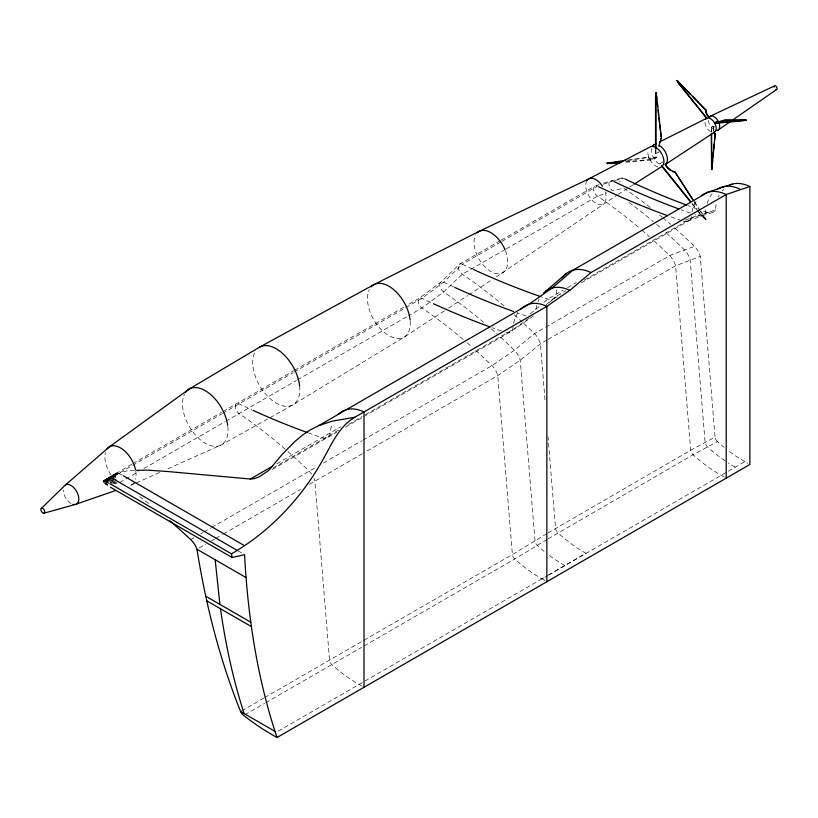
<?xml version="1.0" encoding="UTF-8"?>
<svg xmlns="http://www.w3.org/2000/svg" width="818" height="818" viewBox="0 0 818 818"><rect width="100%" height="100%" fill="white"/><g stroke="black" fill="none" stroke-linecap="round" stroke-linejoin="round"><path stroke-width="0.61" stroke-dasharray="4.09 3.07" d="M628.367 159.919L648.204 156.984L648.684 158.303L650.31 158.569A14.172 2.996 -21.2 0 0 653.03 158.293L656.425 157.516L656.21 156.964L652.825 157.751A14.172 2.996 -21.2 0 1 650.105 158.027L648.224 157.547M648.204 156.984L648.439 158.089M713.869 126.493L713.48 128.273A9.918 5.726 -60 0 0 713.429 130.768M714.165 126.667L713.777 128.436A9.918 5.726 -60 0 0 713.725 130.941M698.981 209.377L705.883 219.96L701.568 215.696L697.846 210.502M705.709 220.052L706.098 219.653L700.576 211.187M131.749 464.225L103.037 481.311L105.205 483.939L109.418 486.638M530.33 313.867L540.013 305.635M543.888 302.343L547.763 299.061L563.152 290.175M546.138 304.736L555.892 296.484L565.79 290.779M549.584 302.343L554.461 298.233M122.291 475.125L117.076 472.835L103.385 480.739L115.798 473.714L115.45 475.647L103.037 481.311L103.917 480.718L106.555 481.71L118.978 473.203L221.443 414.051M529.226 318.11L512.763 329.593L362.967 416.086M533.418 315.942L510.8 331.699L363.202 416.924M444.379 310.83L404.031 337.18L292.905 404.818L268.693 418.376M448.622 308.059L467.732 295.574M468.796 294.889L492.15 279.633M496.393 276.862L616.936 195.124M617.999 194.449L628.623 187.68M629.686 187.005L632.876 184.97M546.884 533.633L512.395 554.563L362.589 641.056M547.968 532.958L690.699 450.207L715.065 437.098L700.28 256.371A13.456 7.771 60 0 0 694.451 246.351A414.327 239.214 60 0 0 673.817 227.159M547.068 539.481L514.696 558.991L362.681 646.752M548.152 538.817L693.061 454.757L717.386 441.567A134.469 77.638 60 0 0 724.145 447.385M134.397 470.33C123.467 469.706 113.896 475.861 104.663 480.882L117.076 472.835L103.917 480.718L117.976 472.855L105.563 481.219L111.8 477.988L115.123 479.9M116.34 473.121L103.078 480.943L115.502 474.573L103.242 481.833L115.655 476.863L115.45 475.647L103.692 482.477L116.115 478.152L116.78 479.44M475.657 350.329A410.35 236.913 60 0 1 491.976 365.656A13.333 7.699 60 0 1 497.753 375.574L512.395 554.563A4.53 2.618 60 0 0 514.696 558.991A133.181 76.892 60 0 0 541.945 578.878L547.447 575.678L277.599 731.486M548.551 575.034L744.901 461.638L747.877 463.356M548.489 575.074L585.954 553.295A137.199 79.213 60 0 1 557.876 532.804A4.663 2.689 60 0 1 555.514 528.254L548.019 436.689M500.146 240.748L459.481 264.224L440.882 282.179L419.184 298.273L405.963 305.912M501.25 240.114L594.666 186.177M500.769 242.036L462.303 264.245A6.135 3.538 60 0 0 458.346 266.954A6.135 3.538 60 0 0 462.303 274.224A422.742 244.071 60 0 1 504.88 306.658M501.874 241.402L597.488 186.197A6.135 3.538 60 0 0 593.531 188.907A6.135 3.538 60 0 0 597.488 196.177A422.742 244.071 60 0 1 640.065 228.611M655.545 149.786L655.545 153.579L658.5 151.872M655.545 153.579L658.919 152.117M625.555 161.708L652.11 159.336L656.21 156.964M625.77 162.25L652.324 159.878L656.425 157.516M711.292 127.281L713.654 126.258L711.292 127.281L711.292 132.311M132.853 463.591L222.015 412.108M223.12 411.474L293.611 370.779M294.715 370.145L404.859 306.546M505.166 249.48L462.303 274.224L443.642 291.985L421.924 307.987L408.703 315.625M506.27 248.846L597.488 196.177L606.925 192.925M222.547 413.417L293.048 372.711M294.143 372.078L421.924 298.304L443.642 282.21L462.303 264.245A1016.201 586.71 60 0 0 472.548 269.061M663.009 161.78L659.84 163.784L662.795 162.087M119.622 482.518L138.426 471.669M143.958 468.469L224.694 421.863M225.799 421.219L296.351 380.493M297.455 379.849L407.599 316.259M567.539 287.639L576.332 282.558M584.471 279.991L691.077 218.437L715.443 209.94A60.072 34.683 60 0 1 716.312 203.621M553.868 298.662L560.463 294.848M581.342 282.793L689.053 220.615M276.821 463.755L340.748 426.843M273.089 467.968L338.734 430.074M348.642 424.348L361.863 416.72M272.097 469.522L336.76 432.18M345.574 427.098L362.098 417.558M706.098 219.653L701.783 215.4M190.696 539.594L194.019 537.682M200.655 533.847L202.874 532.569M203.979 531.925L210.615 528.091M211.729 527.457L316.832 466.771M323.437 462.957L361.996 440.697M363.1 440.064L491.976 365.656L514.399 350.227L534.471 333.632L669.656 255.584L694.451 246.351M547.017 340.053L540.422 343.857L520.238 360.257L497.753 375.574L363.366 453.162M548.121 339.419L675.607 265.809L700.28 256.371M199.173 547.968L205.778 544.144M211.289 540.964L214.602 539.052M215.696 538.418L222.312 534.604M223.416 533.96L300.574 489.42M309.388 484.328L362.262 453.796M241.668 710.873L263.641 698.183M264.735 697.549L361.484 641.69M244.817 714.799L264.643 703.357M265.748 702.713L361.587 647.386M267.598 418.99L221.371 444.869L165.359 469.91M108.313 483.581L106.176 484.685L108.273 484.154M111.8 477.988L109.909 477.354L108.324 478.141L108.487 479.645L110.45 482.487L115.727 479.951M135.021 483.469L129.132 485.861M136.187 482.947L159.53 472.518M113.487 482.456L115.553 481.546M113.477 483.704L116.545 482.497M687.734 221.218L702.846 215.42M685.167 220.154L697.427 215.471A16.483 9.519 60 0 0 705.484 212.925A60.685 35.031 60 0 1 705.811 209.653M603.387 184.203L612.825 181.013A6.074 3.507 60 0 0 608.899 183.682A6.074 3.507 60 0 0 612.825 190.891L623.715 188.13A414.327 239.214 60 0 1 650.658 207.823M595.484 185.85L599.032 184.653M603.756 183.048L621.752 177.997M702.171 215.676L712.171 212.67M715.443 209.94A16.319 9.417 60 0 1 707.468 212.465L697.427 215.471A1006.038 580.841 60 0 1 695.095 214.684M115.583 479.788L104.356 483.193L115.655 476.863L116.115 478.152L105.205 483.939L108.354 483.07M110.45 482.487L115.236 481.26M615.248 180.42L623.715 178.344A6.012 3.466 60 0 0 619.962 182.271M111.412 483.356L115.001 482.528M114.837 483.581L117.23 483.049M627.334 160.645L648.418 157.526M724.175 476.996L721.139 475.248A137.199 79.213 60 0 1 693.061 454.757A4.663 2.689 60 0 1 690.699 450.207L675.607 265.809A13.732 7.924 60 0 0 669.656 255.584A422.742 244.071 60 0 0 652.007 239.04M541.945 578.878L544.89 580.575M237.926 550.821L242.353 553.377M106.555 481.71L108.774 482.988M362.047 686.138L359.092 684.441A133.181 76.892 60 0 1 331.842 664.553A4.53 2.618 60 0 1 329.542 660.136L314.899 481.148A13.333 7.699 60 0 0 313.979 478.438M692.335 203.641L697.059 209.52M692.12 203.948L696.844 209.817M697.631 210.799L701.568 215.696M694.359 201.668L699.881 210.134M694.145 201.964L698.296 208.314M655.065 157.629L655.269 158.171M652.11 159.336L652.324 159.878M545.003 399.808L540.422 343.857A13.732 7.924 60 0 0 534.471 333.632A422.742 244.071 60 0 0 522.743 322.486M711.588 127.455L711.588 132.475M655.964 148.764L655.964 153.825M513.091 326.382A59.499 34.356 60 0 0 512.763 329.593A16.166 9.335 60 0 1 505.708 332.333M513.632 323.325A59.499 34.356 60 0 1 517.753 312.936M463.244 339.46A410.35 236.913 60 0 0 421.924 307.987A5.951 3.436 60 0 1 418.07 300.922A5.951 3.436 60 0 1 421.924 298.304A986.416 569.512 60 0 0 432.364 303.202M467.129 342.783A410.35 236.913 60 0 1 472.364 347.374M501.444 330.932A986.416 569.512 60 0 1 492.303 327.732M311.597 474.143A13.333 7.699 60 0 0 309.122 471.219A410.35 236.913 60 0 0 287.036 450.759M285.247 449.194A410.35 236.913 60 0 0 239.071 413.56A5.951 3.436 60 0 1 235.226 406.495A5.951 3.436 60 0 1 239.071 403.867A986.416 569.512 60 0 0 251.832 409.828M308.304 432.886A986.416 569.512 60 0 0 322.016 437.661A16.166 9.335 60 0 0 329.92 435.166A59.499 34.356 60 0 1 332.456 423.305M564.87 565.586A134.51 77.659 60 0 1 548.673 554.921M544.103 551.322A134.51 77.659 60 0 1 537.344 545.494A4.571 2.638 60 0 1 535.023 541.035L520.238 360.257A13.466 7.771 60 0 0 514.399 350.227A414.46 239.285 60 0 0 498.755 335.503M535.892 309.521A60.092 34.693 60 0 1 536.741 305.513M537.958 301.832A60.092 34.693 60 0 1 539.103 299.306M526.271 315.942A996.273 575.207 60 0 1 517.037 312.752M453.693 286.924A996.273 575.207 60 0 1 443.642 282.21A6.012 3.476 60 0 0 439.757 284.858A6.012 3.476 60 0 0 443.642 291.985A414.46 239.285 60 0 1 484.542 323.069M491.25 328.826A414.46 239.285 60 0 1 497.088 334M556.782 290.032A61.299 35.389 60 0 0 555.892 296.484A16.646 9.611 60 0 1 547.763 299.061A1016.201 586.71 60 0 1 540.708 296.648M514.277 314.807A422.742 244.071 60 0 1 521.904 321.699M641.782 230.062A422.742 244.071 60 0 1 649.461 236.76M681.772 220.615A1016.201 586.71 60 0 1 669.993 216.525M682.948 221.013A16.646 9.611 60 0 0 691.077 218.437A61.299 35.389 60 0 1 691.414 215.134M691.967 211.985A61.299 35.389 60 0 1 696.22 201.269M735.239 467.16A135.829 78.416 60 0 1 728.204 462.927M725.085 460.861A135.829 78.416 60 0 1 707.447 446.884A4.611 2.669 60 0 1 705.096 442.374L690.167 259.827A13.589 7.853 60 0 0 684.267 249.705A418.519 241.627 60 0 0 665.116 231.811M707.11 203.59A60.685 35.031 60 0 1 712.1 193.815M690.443 213.079A1006.038 580.841 60 0 1 681.097 209.766M628.991 202.353A418.519 241.627 60 0 1 653.275 221.555M656.67 224.439A418.519 241.627 60 0 1 660.903 228.089M717.386 441.567A4.571 2.638 60 0 1 715.065 437.098M659.543 214.981A414.327 239.214 60 0 1 662.079 217.077M662.917 217.782A414.327 239.214 60 0 1 670.474 224.234M707.468 212.465A995.976 575.034 60 0 1 701.711 210.502M697.089 208.887A995.976 575.034 60 0 1 687.836 205.543M718.357 197.107A60.072 34.683 60 0 1 719.145 195.441M721.997 191.023A60.072 34.683 60 0 1 723.695 189.162M744.901 461.638A134.469 77.638 60 0 1 728.715 450.984M139.581 496.618A409.521 219.684 56.7 0 1 149.53 504.195M505.442 250.778A23.814 13.753 60 0 1 491.403 271.832A23.814 13.753 60 0 1 475.759 234.756M605.146 191.79A14.427 8.333 60 0 1 595.463 202.946A14.427 8.333 60 0 1 587.068 180.441M657.958 167.005A11.401 6.585 60 0 1 648.081 149.909M659.369 164.101A11.401 6.585 60 0 1 651.588 147.884M710.576 131.739A7.986 4.611 60 0 1 704.932 121.964M714.083 129.714A7.986 4.611 60 0 1 708.439 119.949M410.227 321.116A30.286 17.485 60 0 1 385.35 333.294A30.286 17.485 60 0 1 369.327 289.592M299.603 385.912A33.303 19.233 60 0 1 272.261 400.472A33.303 19.233 60 0 1 255.277 351.515M227.844 426.577A32.219 18.599 60 0 1 201.985 441.106A32.219 18.599 60 0 1 184.449 394.256M115.665 480.278A22.076 12.751 60 0 1 105.399 452.538M135.798 471.229A22.076 12.751 60 0 1 135.563 479.287M134.009 482.732A22.076 12.751 60 0 1 129.438 485.851M71.013 503.489A11.043 6.37 60 0 1 63.201 489.972"/><path stroke-width="1.23" d="M705.648 110.788L705.842 109.847L677.202 80.491L679.216 84.172L706.854 118.549M705.842 109.847L705.883 112.373L707.028 114.868A9.918 7.822 35.1 0 0 708.93 117.148M655.545 148.518L655.545 97.935L656.148 92.649L661.496 138.037L659.022 145.307A14.172 8.18 -60 0 0 658.94 146.534M655.964 148.764L655.964 98.18L656.578 92.894M712.58 160.543L711.599 169.51L711.292 133.559M712.948 156.729L713.439 151.647M713.685 149.101L714.175 144.019M714.554 140.205L715.167 133.855L711.895 169.684L711.588 133.733M660.463 138.886L661.496 138.037M679.216 84.172L677.079 80.563M692.079 198.794L675.024 172.036L671.496 170.604L668.173 168.017A14.172 11.176 35.1 0 1 665.586 164.684M41.166 508.632L64.254 486.066A11.043 6.37 60 0 1 77.209 492.559A11.043 6.37 60 0 1 73.027 504.348M65.491 484.91L109.438 446.792L189.152 389.071L259.603 347.139L373.744 284.725L478.949 231.453L588.684 178.938L650.167 146.933A11.401 6.585 60 0 1 661.568 153.518A11.401 6.585 60 0 1 661.568 166.688L633.94 184.295M545.524 291.402L566.22 273.631M277.016 737.509C257.271 678.562 247.834 616.598 244.562 554.655L232.138 557.498L231.494 553.837C270.318 531.373 301.719 497.876 323.488 458.755C331.781 443.653 339.296 426.372 354.838 417.241L546.853 306.382L569.829 290.37L591.015 272.568L726.2 194.52L749.871 186.504L749.871 464.501L277.016 737.509L272.097 734.666A127.465 48.088 46.7 0 1 243.713 715.433A4.683 1.769 46.7 0 1 240.594 711.517C219.623 659.42 205.819 604.625 196.964 549.236A13.385 6.984 55.6 0 0 193.835 543.264L193.252 542.457A13.313 7.147 56.7 0 0 190.696 539.594A409.521 219.684 56.7 0 0 169.837 520.831M718.071 130.113L730.627 121.401M732.723 119.949L776.671 89.459M714.564 132.138L665.075 164.663A11.401 6.585 60 0 0 666.823 155.522A11.401 6.585 60 0 0 659.369 145.481M620.709 162.7L610.596 163.61L607.109 163.14L625.882 160.287M607.324 163.682L612.457 162.854M715.914 121.851L716.711 121.381M715.259 123.303L743.204 120.808L746.077 119.949L715.116 122.925M746.098 120.399L724.329 120.215L719.523 121.493A9.918 2.096 -21.2 0 1 717.723 121.626L716.946 121.504M136.575 470.35L147.046 470.115L167.864 471.536L250.359 479.031L254.326 478.632L259.061 476.904L268.723 470.493L281.985 454.603L294.429 441.873L302.323 435.227L310.094 430.002L318.713 425.646L529.246 304.102L552.038 288.069L572.866 270.226L708.051 192.179L732.079 184.203A48.753 28.149 60 0 1 749.871 186.504M250.359 479.031L272.404 466.301M653.674 144.909L655.924 143.784M659.298 142.087L706.578 118.313M774.595 85.87L710.085 116.289A7.986 4.611 60 0 1 718.552 121.821A7.986 4.611 60 0 1 716.905 130.471M318.713 425.646L332.006 421.209L354.838 417.241M76.534 504.031L115.982 490.401M723.654 120.88L721.997 121.371M43.824 513.244A2.761 1.595 60 0 0 43.824 509.348A2.761 1.595 60 0 0 40.9 509.604A2.761 1.595 60 0 0 43.824 513.244L74.919 504.532M720.413 121.739L719.676 121.872A9.918 2.096 -21.2 0 1 717.867 122.005M614.931 162.485L617.416 162.117M607.109 163.14L621.762 162.046M724.329 120.215L746.077 119.949M674.819 172.332L672.468 171.524M123.395 475.759L243.917 545.34M116.228 480.544L236.739 550.115M109.878 483.622L231.494 553.837M110.522 487.272L232.138 557.498M196.964 549.236L246.075 577.59M205.758 596.21L250.799 622.212M206.729 600.821L251.371 626.588M240.574 711.507L275.032 731.404M714.738 133.59L715.464 134.029M670.126 170.154L667.958 168.324A14.172 11.176 35.1 0 1 665.382 164.98M709.83 117.587L709.073 116.943A9.918 7.822 35.1 0 1 707.171 114.663L705.862 111.35M715.024 133.763L713.756 132.168M677.048 80.706L690.075 94.05M692.672 96.718L705.699 110.062M679.369 83.968L706.997 118.344M661.629 165.451L690.76 201.688M661.414 165.747L690.545 201.985M714.646 133.385L714.053 132.332M675.024 172.036L693.664 200.604M610.381 163.058L610.596 163.61M607.283 163.048L607.498 163.59M244.122 713.552C233.028 679.441 225.574 644.226 220.461 608.745M219.899 604.369L215.165 559.747M656.148 92.649L656.834 98.917M657.243 102.679L657.662 106.442M658.071 110.205L658.613 115.226M658.889 117.731L659.441 122.751M659.707 125.256L660.259 130.277M660.535 132.782L660.944 136.545M726.2 478.172L726.2 194.52A49.745 28.722 60 0 0 708.051 192.179A61.299 35.389 60 0 0 701.404 195.584M546.853 581.71L546.853 306.382A48.282 27.873 60 0 0 529.246 304.102A59.499 34.356 60 0 0 520.943 309.01M364.01 687.273L364.01 411.945A48.282 27.873 60 0 0 346.392 409.675A59.499 34.356 60 0 0 338.09 414.583M490.013 326.914A986.416 569.512 60 0 1 433.52 303.734M307.159 432.477A986.416 569.512 60 0 1 252.987 410.36M569.829 290.37A48.763 28.149 60 0 0 552.038 288.069A60.092 34.693 60 0 0 543.653 293.018M513.571 311.515A996.273 575.207 60 0 1 454.696 287.384M591.015 272.568A49.745 28.722 60 0 0 572.866 270.226A61.299 35.389 60 0 0 562.59 277.179M539.522 296.239A1016.201 586.71 60 0 1 473.571 269.531M667.641 215.676A1016.201 586.71 60 0 1 598.52 186.688M740.249 189.255A49.244 28.425 60 0 0 722.284 186.923A60.685 35.031 60 0 0 717.744 188.907M678.766 208.907A1006.038 580.841 60 0 1 613.837 181.494M686.68 205.113A995.976 575.034 60 0 1 624.717 178.825M729.768 185.052A60.072 34.683 60 0 1 732.079 184.203M477.068 232.966A23.814 13.753 60 0 1 504.982 249.643M587.068 180.441A14.427 8.333 60 0 1 602.467 186.197M652.386 146.105A11.401 6.585 60 0 1 655.341 144.397M705.689 119.142A7.986 4.611 60 0 1 714.564 122.925A7.986 4.611 60 0 1 713.398 132.496M774.217 87.281A2.076 1.196 60 0 1 775.249 85.808A2.076 1.196 60 0 1 777.049 88.047A2.076 1.196 60 0 1 776.016 89.52M371.075 286.934A30.286 17.485 60 0 1 393.744 289.674A30.286 17.485 60 0 1 410.125 319.981M259.603 347.139A33.303 19.233 60 0 1 283.826 354.593A33.303 19.233 60 0 1 299.603 385.912M185.533 392.425A32.219 18.599 60 0 1 209.214 393.346A32.219 18.599 60 0 1 227.69 425.35M106.964 449.092A22.076 12.751 60 0 1 122.526 449.215A22.076 12.751 60 0 1 135.563 469.951"/></g></svg>
